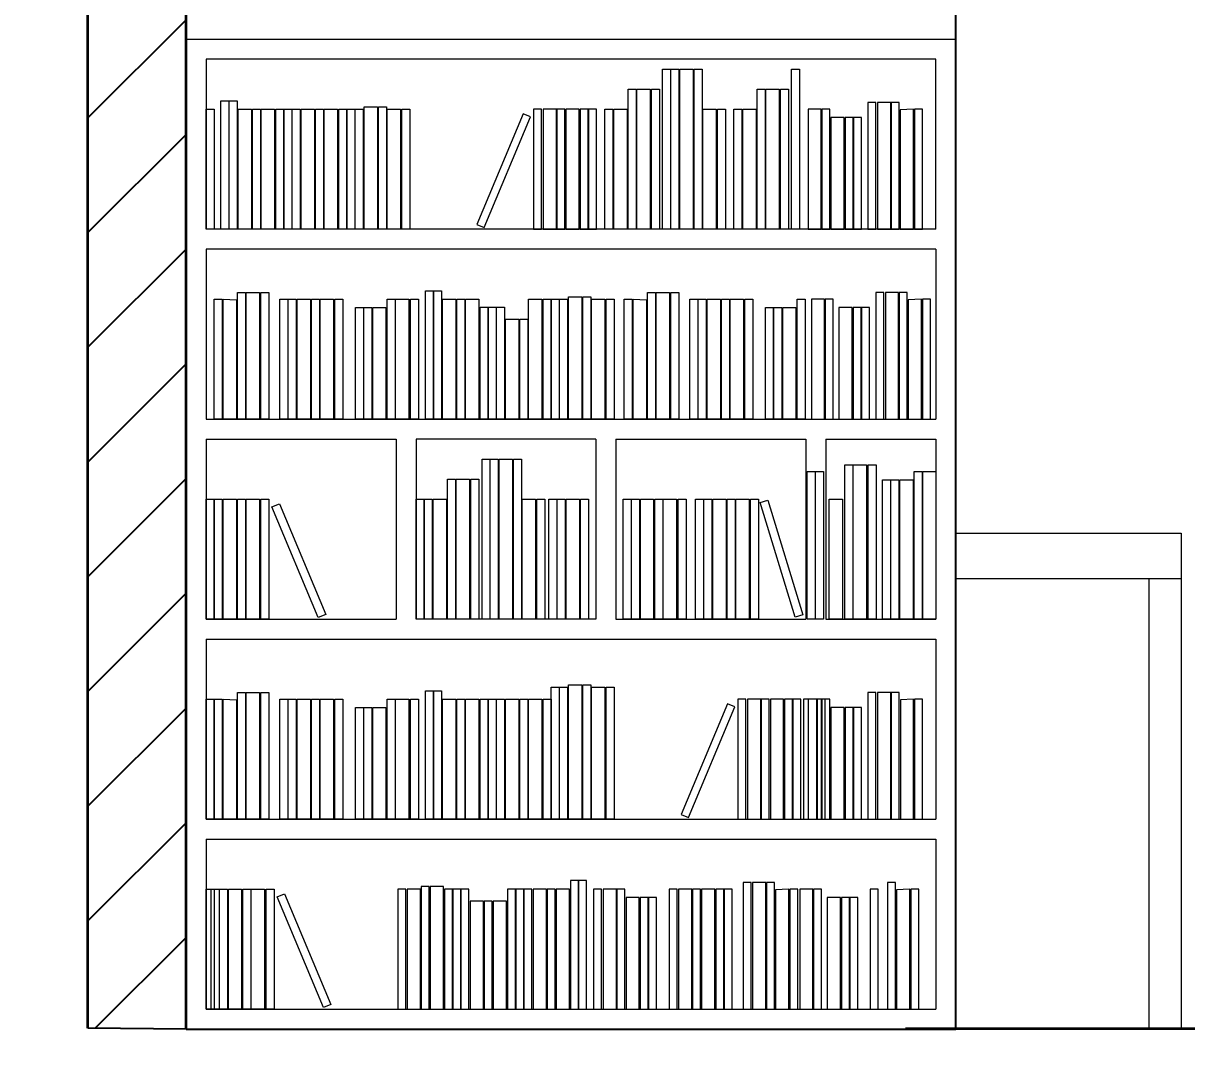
# Model space of a CAD drawing. Header units: inches. Extents: x 159.62 to 166.72, y 195.65 to 204.16.
# Drawn here: x 159.615 to 161.408, y 197.309 to 198.9 of the extents above; entities that cross this region are included whole.
import ezdxf

# ---------------------------------------------------------------- set-up
doc = ezdxf.new("R2010")
doc.units = ezdxf.units.IN
doc.header["$MEASUREMENT"] = 0
doc.layers.add('A-FURN', color=9, linetype='Continuous', lineweight=18)
doc.layers.add('A-WALL-FULL', color=7, linetype='Continuous')
doc.layers.add('A-WALL-FULL-EXT', color=7, linetype='Continuous')
doc.styles.get("Standard").update_dxf_attribs({"font": 'arial.ttf'})
doc.dimstyles.get("Standard").update_dxf_attribs({"dimtxt": 0.18, "dimasz": 0.18, "dimexe": 0.18, "dimexo": 0.0625, "dimgap": 0.09, "dimtad": 0, "dimtih": 1, "dimtoh": 1, "dimdec": 4, "dimzin": 0, "dimdsep": 46, "dimtxsty": 'Standard', "dimcen": 0.09, "dimadec": 0, "dimazin": 0, "dimtfac": 1, "dimtdec": 4, "dimtofl": 0, "dimtmove": 0, "dimatfit": 3, "dimfxl": 1, "dimtolj": 1, "dimtzin": 0, "dimarcsym": 0})

# ---------------------------------------------------------------- blocks, each defined once
blk = doc.blocks.new('_ArchTick')
at = {"color": 0, "linetype": 'ByBlock', "const_width": 0.15}
blk.add_lwpolyline([(-0.5, -0.5), (0.5, 0.5)], dxfattribs=at)
blk = doc.blocks.new('*D4')
at = {"color": 0, "lineweight": -2, "transparency": 16777216}
for p, q in [((159.7146, 197.2889), (159.7146, 196.554)), ((165.7146, 197.2874), (165.7146, 196.554)), ((159.7146, 196.734), (165.7146, 196.734))]:
    blk.add_line(p, q, dxfattribs=at)
at = {"color": 0, "lineweight": -2, "transparency": 16777216, "xscale": 0.18, "yscale": 0.18, "zscale": 0.18, "rotation": 180}
blk.add_blockref('_ArchTick', (159.7146, 196.734), dxfattribs=at)
at = {"color": 0, "lineweight": -2, "transparency": 16777216, "xscale": 0.18, "yscale": 0.18, "zscale": 0.18}
blk.add_blockref('_ArchTick', (165.7146, 196.734), dxfattribs=at)
at = {"color": 0, "transparency": 16777216, "insert": (162.745, 196.5528), "char_height": 0.18, "attachment_point": 5}
blk.add_mtext('\\A1;6.00', dxfattribs=at)
blk = doc.blocks.new('*D7')
at = {"color": 0, "lineweight": -2, "transparency": 16777216}
for p, q in [((161.0523, 197.2874), (161.0523, 196.8187)), ((162.2897, 196.3676), (162.2897, 197.1787)), ((162.2897, 196.9987), (161.0523, 196.9987))]:
    blk.add_line(p, q, dxfattribs=at)
at = {"color": 0, "lineweight": -2, "transparency": 16777216, "xscale": 0.18, "yscale": 0.18, "zscale": 0.18, "rotation": 180}
blk.add_blockref('_ArchTick', (161.0523, 196.9987), dxfattribs=at)
at = {"color": 0, "lineweight": -2, "transparency": 16777216, "xscale": 0.18, "yscale": 0.18, "zscale": 0.18}
blk.add_blockref('_ArchTick', (162.2897, 196.9987), dxfattribs=at)
at = {"color": 0, "transparency": 16777216, "insert": (161.671, 197.1787), "char_height": 0.18, "attachment_point": 5}
blk.add_mtext('\\A1;1.24', dxfattribs=at)
blk = doc.blocks.new('*D8')
at = {"color": 0, "lineweight": -2, "transparency": 16777216}
for p, q in [((159.8658, 197.2874), (159.8658, 195.7732)), ((161.0393, 196.2419), (161.0393, 195.7732)), ((161.0393, 195.9532), (159.8658, 195.9532))]:
    blk.add_line(p, q, dxfattribs=at)
at = {"color": 0, "lineweight": -2, "transparency": 16777216, "xscale": 0.18, "yscale": 0.18, "zscale": 0.18, "rotation": 180}
blk.add_blockref('_ArchTick', (159.8658, 195.9532), dxfattribs=at)
at = {"color": 0, "lineweight": -2, "transparency": 16777216, "xscale": 0.18, "yscale": 0.18, "zscale": 0.18}
blk.add_blockref('_ArchTick', (161.0393, 195.9532), dxfattribs=at)
at = {"color": 0, "transparency": 16777216, "insert": (160.4526, 195.7732), "char_height": 0.18, "attachment_point": 5}
blk.add_mtext('\\A1;1.17', dxfattribs=at)

msp = doc.modelspace()

# ---------------------------------------------------------------- hatches: boundary and pattern name
at = {"layer": 'A-WALL-FULL-EXT'}
h = msp.add_hatch(dxfattribs=at)
h.set_pattern_fill('ANSI31', color=256)
h.set_pattern_definition([(45, (0.01299, 1.04551), (-0.08838835, 0.08838835), [])])
h.paths.add_polyline_path([(159.86581, 199.95144), (159.71458, 199.95144), (159.71458, 197.35144), (159.86581, 197.34989)])
h.paths.add_polyline_path([(159.78679, 199.20545), (159.78673, 199.20545), (159.78669, 199.2054), (159.78678, 199.2054)], flags=0)
h.paths.add_polyline_path([(159.78706, 199.20547), (159.78657, 199.20542), (159.78658, 199.20541), (159.78661, 199.20541), (159.78709, 199.20538), (159.78709, 199.20538), (159.78706, 199.20539), (159.78703, 199.20539), (159.78694, 199.20541), (159.78648, 199.20538), (159.78646, 199.20537), (159.78644, 199.20537), (159.78642, 199.20536), (159.78641, 199.20536), (159.7864, 199.20537), (159.78639, 199.20537), (159.78639, 199.20546), (159.78636, 199.20569), (159.78636, 199.2057), (159.78635, 199.20571), (159.78632, 199.20575), (159.78631, 199.20576), (159.78631, 199.20577), (159.78631, 199.20577), (159.78707, 199.20549, 0.8508038), (159.78711, 199.20543), (159.78712, 199.20543), (159.78712, 199.20543), (159.78713, 199.20543), (159.78713, 199.20544), (159.78713, 199.20546, 0.8607129)], flags=16)
h.paths.add_polyline_path([(159.78683, 199.20482), (159.78709, 199.20475), (159.78685, 199.20492), (159.78681, 199.20492), (159.78681, 199.20482), (159.7873, 199.20482), (159.78732, 199.20482), (159.78733, 199.20481), (159.78733, 199.20481), (159.78734, 199.20479), (159.78735, 199.20477), (159.78647, 199.20477), (159.78647, 199.20479), (159.78683, 199.20515)], flags=16)
h.paths.add_polyline_path([(165.71458, 199.94989), (165.56335, 199.95144), (165.54425, 199.95144), (165.54425, 197.35143), (165.56335, 197.35144), (165.71458, 197.34989)])

# ---------------------------------------------------------------- linework, layer by layer
for p, q in [((159.86581, 198.87537), (159.86581, 197.34989)), ((159.86581, 197.34989), (159.71458, 197.35144)), ((159.86581, 197.34989), (161.0523, 197.34989)), ((162.30268, 197.35059), (160.97433, 197.35059))]:
    msp.add_line(p, q)
at = {"layer": 'A-FURN', "lineweight": 25}
msp.add_line((161.0523, 197.35059), (161.0523, 199.95144), dxfattribs=at)
at = {"layer": 'A-FURN', "lineweight": 18}
for p, q in [((159.86581, 198.87537), (161.0523, 198.87537)), ((161.0523, 198.55178), (161.0523, 198.87537)), ((161.02148, 198.5826), (159.89663, 198.5826)), ((161.02148, 198.55178), (161.02148, 198.28983)), ((161.0523, 198.55178), (161.0523, 197.38071)), ((159.89663, 198.28983), (160.54755, 198.28983)), ((160.5284, 198.28983), (161.02148, 198.28983)), ((159.89663, 198.25901), (160.1894, 198.25901)), ((160.1894, 198.25901), (160.1894, 197.98165)), ((160.22022, 198.25901), (160.22022, 197.98165)), ((160.49758, 198.25901), (160.22022, 198.25901)), ((160.49758, 198.25901), (160.49758, 197.98165)), ((160.5284, 198.25901), (160.82117, 198.25901)), ((160.5284, 198.25901), (160.5284, 197.98165)), ((160.82117, 198.25901), (160.82117, 197.98165)), ((160.85198, 198.25901), (160.85198, 197.98165)), ((160.85198, 198.25901), (161.02148, 198.25901)), ((161.02148, 198.25901), (161.02148, 197.98165)), ((161.0523, 198.1139), (161.39926, 198.1139)), ((161.39926, 198.1139), (161.39926, 197.35059)), ((161.0523, 198.04451), (161.39926, 198.04451)), ((161.34969, 198.04451), (161.34969, 197.35059)), ((160.49758, 197.98165), (160.22022, 197.98165)), ((160.5284, 197.98165), (160.82117, 197.98165)), ((160.85198, 197.98165), (161.02148, 197.98165)), ((161.02148, 197.95083), (161.02148, 197.67347)), ((159.89663, 197.67347), (161.02148, 197.67347)), ((159.89663, 197.64266), (161.02148, 197.64266)), ((161.02148, 197.64266), (161.02148, 197.38071))]:
    msp.add_line(p, q, dxfattribs=at)
at = {"layer": 'A-FURN'}
for p, q in [((159.89663, 197.98165), (160.1894, 197.98165)), ((159.89663, 197.95083), (161.02148, 197.95083)), ((161.0523, 197.38071), (161.0523, 197.34989)), ((161.39926, 197.35059), (161.34969, 197.35059))]:
    msp.add_line(p, q, dxfattribs=at)
at = {"layer": 'A-FURN', "lineweight": 18}
for points in [[(161.02148, 198.5826), (161.02148, 198.84455), (159.89663, 198.84455), (159.89663, 198.5826)], [(160.6002, 198.5826), (160.6002, 198.82914), (160.61253, 198.82914), (160.61253, 198.5826), (160.6002, 198.5826)], [(160.613, 198.5826), (160.613, 198.82914), (160.62533, 198.82914), (160.62533, 198.5826), (160.613, 198.5826)], [(160.62687, 198.5826), (160.62687, 198.82914), (160.64735, 198.82914), (160.64735, 198.5826), (160.62687, 198.5826)], [(160.64896, 198.5826), (160.64896, 198.82914), (160.66128, 198.82914), (160.66128, 198.5826), (160.64896, 198.5826)], [(160.79894, 198.5826), (160.79894, 198.82914), (160.81127, 198.82914), (160.81127, 198.5826), (160.79894, 198.5826)], [(160.54726, 198.5826), (160.54726, 198.79832), (160.55959, 198.79832), (160.55959, 198.5826), (160.54726, 198.5826)], [(160.56046, 198.5826), (160.56046, 198.79832), (160.58093, 198.79832), (160.58093, 198.5826), (160.56046, 198.5826)], [(160.58322, 198.5826), (160.58322, 198.79832), (160.59554, 198.79832), (160.59554, 198.5826), (160.58322, 198.5826)], [(160.746, 198.5826), (160.746, 198.79832), (160.75833, 198.79832), (160.75833, 198.5826), (160.746, 198.5826)], [(160.7592, 198.5826), (160.7592, 198.79832), (160.77967, 198.79832), (160.77967, 198.5826), (160.7592, 198.5826)], [(160.78196, 198.5826), (160.78196, 198.79832), (160.79428, 198.79832), (160.79428, 198.5826), (160.78196, 198.5826)], [(159.91972, 198.5826), (159.91972, 198.7805), (159.93204, 198.7805), (159.93204, 198.5826), (159.91972, 198.5826)], [(159.93251, 198.5826), (159.93251, 198.7805), (159.94484, 198.7805), (159.94484, 198.5826), (159.93251, 198.5826)], [(160.92891, 198.5826), (160.92891, 198.77767), (160.91658, 198.77767), (160.91658, 198.5826), (160.92891, 198.5826)], [(160.95166, 198.5826), (160.95166, 198.77767), (160.93119, 198.77767), (160.93119, 198.5826), (160.95166, 198.5826)], [(160.96486, 198.5826), (160.96486, 198.77767), (160.95254, 198.77767), (160.95254, 198.5826), (160.96486, 198.5826)], [(159.89663, 198.5826), (159.89663, 198.76751), (159.90896, 198.76751), (159.90896, 198.5826), (159.89663, 198.5826)], [(159.94639, 198.5826), (159.94639, 198.76751), (159.96686, 198.76751), (159.96686, 198.5826), (159.94639, 198.5826)], [(159.96847, 198.5826), (159.96847, 198.76751), (159.9808, 198.76751), (159.9808, 198.5826), (159.96847, 198.5826)], [(159.98168, 198.5826), (159.98168, 198.76751), (160.00215, 198.76751), (160.00215, 198.5826), (159.98168, 198.5826)], [(160.00443, 198.5826), (160.00443, 198.76751), (160.01676, 198.76751), (160.01676, 198.5826), (160.00443, 198.5826)], [(160.01676, 198.5826), (160.01676, 198.76751), (160.02908, 198.76751), (160.02908, 198.5826), (160.01676, 198.5826)], [(160.02956, 198.5826), (160.02956, 198.76751), (160.04188, 198.76751), (160.04188, 198.5826), (160.02956, 198.5826)], [(160.04343, 198.5826), (160.04343, 198.76751), (160.06391, 198.76751), (160.06391, 198.5826), (160.04343, 198.5826)], [(160.06552, 198.5826), (160.06552, 198.76751), (160.07784, 198.76751), (160.07784, 198.5826), (160.06552, 198.5826)], [(160.07872, 198.5826), (160.07872, 198.76751), (160.09919, 198.76751), (160.09919, 198.5826), (160.07872, 198.5826)], [(160.10147, 198.5826), (160.10147, 198.76751), (160.1138, 198.76751), (160.1138, 198.5826), (160.10147, 198.5826)], [(160.1138, 198.5826), (160.1138, 198.76751), (160.12613, 198.76751), (160.12613, 198.5826), (160.1138, 198.5826)], [(160.1266, 198.5826), (160.1266, 198.76751), (160.13893, 198.76751), (160.13893, 198.5826), (160.1266, 198.5826)], [(160.14047, 198.5826), (160.14047, 198.77125), (160.16095, 198.77125), (160.16095, 198.5826), (160.14047, 198.5826)], [(160.16256, 198.5826), (160.16256, 198.77125), (160.17488, 198.77125), (160.17488, 198.5826), (160.16256, 198.5826)], [(160.17576, 198.5826), (160.17576, 198.76751), (160.19623, 198.76751), (160.19623, 198.5826), (160.17576, 198.5826)], [(160.19851, 198.5826), (160.19851, 198.76751), (160.21084, 198.76751), (160.21084, 198.5826), (160.19851, 198.5826)], [(160.32549, 198.585), (160.39684, 198.75559), (160.38546, 198.76035), (160.31411, 198.58976), (160.32549, 198.585)], [(160.41379, 198.5826), (160.41379, 198.76751), (160.40146, 198.76751), (160.40146, 198.5826), (160.41379, 198.5826)], [(160.43654, 198.5826), (160.43654, 198.76751), (160.41607, 198.76751), (160.41607, 198.5826), (160.43654, 198.5826)], [(160.44974, 198.5826), (160.44974, 198.76751), (160.43742, 198.76751), (160.43742, 198.5826), (160.44974, 198.5826)], [(160.47183, 198.5826), (160.47183, 198.76751), (160.45135, 198.76751), (160.45135, 198.5826), (160.47183, 198.5826)], [(160.4857, 198.5826), (160.4857, 198.76751), (160.47337, 198.76751), (160.47337, 198.5826), (160.4857, 198.5826)], [(160.4985, 198.5826), (160.4985, 198.76751), (160.48617, 198.76751), (160.48617, 198.5826), (160.4985, 198.5826)], [(160.5113, 198.5826), (160.5113, 198.76751), (160.52363, 198.76751), (160.52363, 198.5826), (160.5113, 198.5826)], [(160.52518, 198.5826), (160.52518, 198.76751), (160.54565, 198.76751), (160.54565, 198.5826), (160.52518, 198.5826)], [(160.66216, 198.5826), (160.66216, 198.76751), (160.68263, 198.76751), (160.68263, 198.5826), (160.66216, 198.5826)], [(160.68491, 198.5826), (160.68491, 198.76751), (160.69724, 198.76751), (160.69724, 198.5826), (160.68491, 198.5826)], [(160.71004, 198.5826), (160.71004, 198.76751), (160.72237, 198.76751), (160.72237, 198.5826), (160.71004, 198.5826)], [(160.72392, 198.5826), (160.72392, 198.76751), (160.74439, 198.76751), (160.74439, 198.5826), (160.72392, 198.5826)], [(160.84476, 198.5826), (160.84476, 198.76751), (160.82429, 198.76751), (160.82429, 198.5826), (160.84476, 198.5826)], [(160.85797, 198.5826), (160.85797, 198.76751), (160.84564, 198.76751), (160.84564, 198.5826), (160.85797, 198.5826)], [(160.88005, 198.5826), (160.88005, 198.75451), (160.85958, 198.75451), (160.85958, 198.5826), (160.88005, 198.5826)], [(160.89393, 198.5826), (160.89393, 198.75451), (160.8816, 198.75451), (160.8816, 198.5826), (160.89393, 198.5826)], [(160.90672, 198.5826), (160.90672, 198.75451), (160.8944, 198.75451), (160.8944, 198.5826), (160.90672, 198.5826)], [(160.98695, 198.5826), (160.98695, 198.76751), (160.96647, 198.7666), (160.96647, 198.5826), (160.98695, 198.5826)], [(161.00082, 198.5826), (161.00082, 198.76751), (160.9885, 198.76751), (160.9885, 198.5826), (161.00082, 198.5826)], [(161.02148, 198.55178), (159.89663, 198.55178), (159.89663, 198.28983)], [(160.2346, 198.28983), (160.2346, 198.48773), (160.24693, 198.48773), (160.24693, 198.28983), (160.2346, 198.28983)], [(160.2474, 198.28983), (160.2474, 198.48773), (160.25972, 198.48773), (160.25972, 198.28983), (160.2474, 198.28983)], [(159.90943, 198.28983), (159.90943, 198.47474), (159.92176, 198.47474), (159.92176, 198.28983), (159.90943, 198.28983)], [(159.92331, 198.28983), (159.92331, 198.47474), (159.94378, 198.47384), (159.94378, 198.28983), (159.92331, 198.28983)], [(159.94539, 198.28983), (159.94539, 198.4849), (159.95772, 198.4849), (159.95772, 198.28983), (159.94539, 198.28983)], [(159.95859, 198.28983), (159.95859, 198.4849), (159.97907, 198.4849), (159.97907, 198.28983), (159.95859, 198.28983)], [(159.98135, 198.28983), (159.98135, 198.4849), (159.99367, 198.4849), (159.99367, 198.28983), (159.98135, 198.28983)], [(160.01064, 198.28983), (160.01064, 198.47474), (160.02296, 198.47474), (160.02296, 198.28983), (160.01064, 198.28983)], [(160.02343, 198.28983), (160.02343, 198.47474), (160.03576, 198.47474), (160.03576, 198.28983), (160.02343, 198.28983)], [(160.03731, 198.28983), (160.03731, 198.47474), (160.05778, 198.47474), (160.05778, 198.28983), (160.03731, 198.28983)], [(160.05939, 198.28983), (160.05939, 198.47474), (160.07172, 198.47474), (160.07172, 198.28983), (160.05939, 198.28983)], [(160.0726, 198.28983), (160.0726, 198.47474), (160.09307, 198.47474), (160.09307, 198.28983), (160.0726, 198.28983)], [(160.09535, 198.28983), (160.09535, 198.47474), (160.10768, 198.47474), (160.10768, 198.28983), (160.09535, 198.28983)], [(160.17556, 198.28983), (160.17556, 198.47474), (160.18788, 198.47474), (160.18788, 198.28983), (160.17556, 198.28983)], [(160.18876, 198.28983), (160.18876, 198.47474), (160.20923, 198.47474), (160.20923, 198.28983), (160.18876, 198.28983)], [(160.21151, 198.28983), (160.21151, 198.47474), (160.22384, 198.47474), (160.22384, 198.28983), (160.21151, 198.28983)], [(160.26127, 198.28983), (160.26127, 198.47474), (160.28175, 198.47474), (160.28175, 198.28983), (160.26127, 198.28983)], [(160.28336, 198.28983), (160.28336, 198.47474), (160.29568, 198.47474), (160.29568, 198.28983), (160.28336, 198.28983)], [(160.29656, 198.28983), (160.29656, 198.47474), (160.31703, 198.47474), (160.31703, 198.28983), (160.29656, 198.28983)], [(160.3936, 198.28983), (160.3936, 198.47474), (160.41407, 198.47474), (160.41407, 198.28983), (160.3936, 198.28983)], [(160.41635, 198.28983), (160.41635, 198.47474), (160.42868, 198.47474), (160.42868, 198.28983), (160.41635, 198.28983)], [(160.42868, 198.28983), (160.42868, 198.47474), (160.44101, 198.47474), (160.44101, 198.28983), (160.42868, 198.28983)], [(160.44148, 198.28983), (160.44148, 198.47474), (160.45381, 198.47474), (160.45381, 198.28983), (160.44148, 198.28983)], [(160.45536, 198.28983), (160.45536, 198.47848), (160.47583, 198.47848), (160.47583, 198.28983), (160.45536, 198.28983)], [(160.47744, 198.28983), (160.47744, 198.47848), (160.48977, 198.47848), (160.48977, 198.28983), (160.47744, 198.28983)], [(160.49064, 198.28983), (160.49064, 198.47474), (160.51112, 198.47474), (160.51112, 198.28983), (160.49064, 198.28983)], [(160.5134, 198.28983), (160.5134, 198.47474), (160.52572, 198.47474), (160.52572, 198.28983), (160.5134, 198.28983)], [(160.54119, 198.28983), (160.54119, 198.47474), (160.55352, 198.47474), (160.55352, 198.28983), (160.54119, 198.28983)], [(160.55507, 198.28983), (160.55507, 198.47474), (160.57554, 198.47384), (160.57554, 198.28983), (160.55507, 198.28983)], [(160.57715, 198.28983), (160.57715, 198.4849), (160.58948, 198.4849), (160.58948, 198.28983), (160.57715, 198.28983)], [(160.59036, 198.28983), (160.59036, 198.4849), (160.61083, 198.4849), (160.61083, 198.28983), (160.59036, 198.28983)], [(160.61311, 198.28983), (160.61311, 198.4849), (160.62544, 198.4849), (160.62544, 198.28983), (160.61311, 198.28983)], [(160.6424, 198.28983), (160.6424, 198.47474), (160.65473, 198.47474), (160.65473, 198.28983), (160.6424, 198.28983)], [(160.6552, 198.28983), (160.6552, 198.47474), (160.66753, 198.47474), (160.66753, 198.28983), (160.6552, 198.28983)], [(160.66907, 198.28983), (160.66907, 198.47474), (160.68955, 198.47474), (160.68955, 198.28983), (160.66907, 198.28983)], [(160.69116, 198.28983), (160.69116, 198.47474), (160.70349, 198.47474), (160.70349, 198.28983), (160.69116, 198.28983)], [(160.70436, 198.28983), (160.70436, 198.47474), (160.72483, 198.47474), (160.72483, 198.28983), (160.70436, 198.28983)], [(160.72711, 198.28983), (160.72711, 198.47474), (160.73944, 198.47474), (160.73944, 198.28983), (160.72711, 198.28983)], [(160.80732, 198.28983), (160.80732, 198.47474), (160.81965, 198.47474), (160.81965, 198.28983), (160.80732, 198.28983)], [(160.84994, 198.28983), (160.84994, 198.47474), (160.82947, 198.47474), (160.82947, 198.28983), (160.84994, 198.28983)], [(160.86314, 198.28983), (160.86314, 198.47474), (160.85081, 198.47474), (160.85081, 198.28983), (160.86314, 198.28983)], [(160.94119, 198.28983), (160.94119, 198.4849), (160.92886, 198.4849), (160.92886, 198.28983), (160.94119, 198.28983)], [(160.96394, 198.28983), (160.96394, 198.4849), (160.94347, 198.4849), (160.94347, 198.28983), (160.96394, 198.28983)], [(160.97715, 198.28983), (160.97715, 198.4849), (160.96482, 198.4849), (160.96482, 198.28983), (160.97715, 198.28983)], [(160.99923, 198.28983), (160.99923, 198.47474), (160.97876, 198.47384), (160.97876, 198.28983), (160.99923, 198.28983)], [(161.01311, 198.28983), (161.01311, 198.47474), (161.00078, 198.47474), (161.00078, 198.28983), (161.01311, 198.28983)], [(160.1268, 198.28983), (160.1268, 198.46174), (160.13913, 198.46174), (160.13913, 198.28983), (160.1268, 198.28983)], [(160.1396, 198.28983), (160.1396, 198.46174), (160.15192, 198.46174), (160.15192, 198.28983), (160.1396, 198.28983)], [(160.15347, 198.28983), (160.15347, 198.46174), (160.17395, 198.46174), (160.17395, 198.28983), (160.15347, 198.28983)], [(160.31931, 198.28983), (160.31931, 198.46241), (160.33164, 198.46241), (160.33164, 198.28983), (160.31931, 198.28983)], [(160.33164, 198.28983), (160.33164, 198.46241), (160.34397, 198.46241), (160.34397, 198.28983), (160.33164, 198.28983)], [(160.34444, 198.28983), (160.34444, 198.46241), (160.35677, 198.46241), (160.35677, 198.28983), (160.34444, 198.28983)], [(160.75856, 198.28983), (160.75856, 198.46174), (160.77089, 198.46174), (160.77089, 198.28983), (160.75856, 198.28983)], [(160.77136, 198.28983), (160.77136, 198.46174), (160.78369, 198.46174), (160.78369, 198.28983), (160.77136, 198.28983)], [(160.78524, 198.28983), (160.78524, 198.46174), (160.80571, 198.46174), (160.80571, 198.28983), (160.78524, 198.28983)], [(160.89233, 198.28983), (160.89233, 198.46174), (160.87186, 198.46174), (160.87186, 198.28983), (160.89233, 198.28983)], [(160.90621, 198.28983), (160.90621, 198.46174), (160.89388, 198.46174), (160.89388, 198.28983), (160.90621, 198.28983)], [(160.91901, 198.28983), (160.91901, 198.46174), (160.90668, 198.46174), (160.90668, 198.28983), (160.91901, 198.28983)], [(160.35831, 198.28983), (160.35831, 198.44392), (160.37879, 198.44392), (160.37879, 198.28983), (160.35831, 198.28983)], [(160.3804, 198.28983), (160.3804, 198.44392), (160.39273, 198.44392), (160.39273, 198.28983), (160.3804, 198.28983)], [(159.89663, 198.25901), (159.89663, 197.98165)], [(160.32192, 197.98165), (160.32192, 198.22819), (160.33424, 198.22819), (160.33424, 197.98165), (160.32192, 197.98165)], [(160.33472, 197.98165), (160.33472, 198.22819), (160.34704, 198.22819), (160.34704, 197.98165), (160.33472, 197.98165)], [(160.34859, 197.98165), (160.34859, 198.22819), (160.36907, 198.22819), (160.36907, 197.98165), (160.34859, 197.98165)], [(160.37068, 197.98165), (160.37068, 198.22819), (160.383, 198.22819), (160.383, 197.98165), (160.37068, 197.98165)], [(160.88091, 197.98165), (160.88091, 198.21955), (160.89324, 198.21955), (160.89324, 197.98165), (160.88091, 197.98165)], [(160.89411, 197.98165), (160.89411, 198.21955), (160.91458, 198.21955), (160.91458, 197.98165), (160.89411, 197.98165)], [(160.91687, 197.98165), (160.91687, 198.21955), (160.92919, 198.21955), (160.92919, 197.98165), (160.91687, 197.98165)], [(160.82288, 197.98165), (160.82288, 198.20938), (160.83521, 198.20938), (160.83521, 197.98165), (160.82288, 197.98165)], [(160.83568, 197.98165), (160.83568, 198.20938), (160.84801, 198.20938), (160.84801, 197.98165), (160.83568, 197.98165)], [(160.98781, 197.98165), (160.98781, 198.20938), (161.00013, 198.20938), (161.00013, 197.98165), (160.98781, 197.98165)], [(161.00101, 197.98165), (161.00101, 198.20938), (161.02148, 198.20938), (161.02148, 197.98165), (161.00101, 197.98165)], [(160.26898, 197.98165), (160.26898, 198.19738), (160.2813, 198.19738), (160.2813, 197.98165), (160.26898, 197.98165)], [(160.28218, 197.98165), (160.28218, 198.19738), (160.30265, 198.19738), (160.30265, 197.98165), (160.28218, 197.98165)], [(160.30493, 197.98165), (160.30493, 198.19738), (160.31726, 198.19738), (160.31726, 197.98165), (160.30493, 197.98165)], [(160.93905, 197.98165), (160.93905, 198.19639), (160.95137, 198.19639), (160.95137, 197.98165), (160.93905, 197.98165)], [(160.95185, 197.98165), (160.95185, 198.19639), (160.96417, 198.19639), (160.96417, 197.98165), (160.95185, 197.98165)], [(160.96572, 197.98165), (160.96572, 198.19639), (160.9862, 198.19639), (160.9862, 197.98165), (160.96572, 197.98165)], [(159.89663, 197.98165), (159.89663, 198.16656), (159.90896, 198.16656), (159.90896, 197.98165), (159.89663, 197.98165)], [(159.90943, 197.98165), (159.90943, 198.16656), (159.92176, 198.16656), (159.92176, 197.98165), (159.90943, 197.98165)], [(159.92331, 197.98165), (159.92331, 198.16656), (159.94378, 198.16656), (159.94378, 197.98165), (159.92331, 197.98165)], [(159.94539, 197.98165), (159.94539, 198.16656), (159.95772, 198.16656), (159.95772, 197.98165), (159.94539, 197.98165)], [(159.95859, 197.98165), (159.95859, 198.16656), (159.97907, 198.16656), (159.97907, 197.98165), (159.95859, 197.98165)], [(159.98135, 197.98165), (159.98135, 198.16656), (159.99367, 198.16656), (159.99367, 197.98165), (159.98135, 197.98165)], [(160.22022, 197.98165), (160.22022, 198.16656), (160.23255, 198.16656), (160.23255, 197.98165), (160.22022, 197.98165)], [(160.23302, 197.98165), (160.23302, 198.16656), (160.24534, 198.16656), (160.24534, 197.98165), (160.23302, 197.98165)], [(160.24689, 197.98165), (160.24689, 198.16656), (160.26737, 198.16656), (160.26737, 197.98165), (160.24689, 197.98165)], [(160.38388, 197.98165), (160.38388, 198.16656), (160.40435, 198.16656), (160.40435, 197.98165), (160.38388, 197.98165)], [(160.40663, 197.98165), (160.40663, 198.16656), (160.41896, 198.16656), (160.41896, 197.98165), (160.40663, 197.98165)], [(160.42514, 197.98165), (160.42514, 198.16656), (160.43747, 198.16656), (160.43747, 197.98165), (160.42514, 197.98165)], [(160.43794, 197.98165), (160.43794, 198.16656), (160.45027, 198.16656), (160.45027, 197.98165), (160.43794, 197.98165)], [(160.45182, 197.98165), (160.45182, 198.16656), (160.47229, 198.16656), (160.47229, 197.98165), (160.45182, 197.98165)], [(160.4739, 197.98165), (160.4739, 198.16656), (160.48623, 198.16656), (160.48623, 197.98165), (160.4739, 197.98165)], [(160.53929, 197.98165), (160.53929, 198.16656), (160.55162, 198.16656), (160.55162, 197.98165), (160.53929, 197.98165)], [(160.55209, 197.98165), (160.55209, 198.16656), (160.56441, 198.16656), (160.56441, 197.98165), (160.55209, 197.98165)], [(160.56596, 197.98165), (160.56596, 198.16656), (160.58644, 198.16656), (160.58644, 197.98165), (160.56596, 197.98165)], [(160.58805, 197.98165), (160.58805, 198.16656), (160.60037, 198.16656), (160.60037, 197.98165), (160.58805, 197.98165)], [(160.60125, 197.98165), (160.60125, 198.16656), (160.62172, 198.16656), (160.62172, 197.98165), (160.60125, 197.98165)], [(160.624, 197.98165), (160.624, 198.16656), (160.63633, 198.16656), (160.63633, 197.98165), (160.624, 197.98165)], [(160.65108, 197.98165), (160.65108, 198.16656), (160.66341, 198.16656), (160.66341, 197.98165), (160.65108, 197.98165)], [(160.66388, 197.98165), (160.66388, 198.16656), (160.67621, 198.16656), (160.67621, 197.98165), (160.66388, 197.98165)], [(160.67776, 197.98165), (160.67776, 198.16656), (160.69823, 198.16656), (160.69823, 197.98165), (160.67776, 197.98165)], [(160.69984, 197.98165), (160.69984, 198.16656), (160.71217, 198.16656), (160.71217, 197.98165), (160.69984, 197.98165)], [(160.71304, 197.98165), (160.71304, 198.16656), (160.73352, 198.16656), (160.73352, 197.98165), (160.71304, 197.98165)], [(160.7358, 197.98165), (160.7358, 198.16656), (160.74812, 198.16656), (160.74812, 197.98165), (160.7358, 197.98165)], [(160.80429, 197.98464), (160.7505, 198.16155), (160.7623, 198.16514), (160.81608, 197.98823), (160.80429, 197.98464)], [(160.85687, 197.98165), (160.85687, 198.16656), (160.87735, 198.16656), (160.87735, 197.98165), (160.85687, 197.98165)], [(160.06965, 197.98406), (159.99829, 198.15464), (160.00967, 198.1594), (160.08102, 197.98881), (160.06965, 197.98406)], [(160.42868, 197.67347), (160.42868, 197.87687), (160.44101, 197.87687), (160.44101, 197.67347), (160.42868, 197.67347)], [(160.44148, 197.67347), (160.44148, 197.87687), (160.45381, 197.87687), (160.45381, 197.67347), (160.44148, 197.67347)], [(160.45536, 197.67347), (160.45536, 197.88062), (160.47583, 197.88062), (160.47583, 197.67347), (160.45536, 197.67347)], [(160.47744, 197.67347), (160.47744, 197.88062), (160.48977, 197.88062), (160.48977, 197.67347), (160.47744, 197.67347)], [(160.49064, 197.67347), (160.49064, 197.87687), (160.51112, 197.87687), (160.51112, 197.67347), (160.49064, 197.67347)], [(160.5134, 197.67347), (160.5134, 197.87687), (160.52572, 197.87687), (160.52572, 197.67347), (160.5134, 197.67347)], [(159.89663, 197.67347), (159.89663, 197.85838), (159.90896, 197.85838), (159.90896, 197.67347), (159.89663, 197.67347)], [(159.90943, 197.67347), (159.90943, 197.85838), (159.92176, 197.85838), (159.92176, 197.67347), (159.90943, 197.67347)], [(159.92331, 197.67347), (159.92331, 197.85838), (159.94378, 197.85748), (159.94378, 197.67347), (159.92331, 197.67347)], [(159.94539, 197.67347), (159.94539, 197.86855), (159.95772, 197.86855), (159.95772, 197.67347), (159.94539, 197.67347)], [(159.95859, 197.67347), (159.95859, 197.86855), (159.97907, 197.86855), (159.97907, 197.67347), (159.95859, 197.67347)], [(159.98135, 197.67347), (159.98135, 197.86855), (159.99367, 197.86855), (159.99367, 197.67347), (159.98135, 197.67347)], [(160.01064, 197.67347), (160.01064, 197.85838), (160.02296, 197.85838), (160.02296, 197.67347), (160.01064, 197.67347)], [(160.02343, 197.67347), (160.02343, 197.85838), (160.03576, 197.85838), (160.03576, 197.67347), (160.02343, 197.67347)], [(160.03731, 197.67347), (160.03731, 197.85838), (160.05778, 197.85838), (160.05778, 197.67347), (160.03731, 197.67347)], [(160.05939, 197.67347), (160.05939, 197.85838), (160.07172, 197.85838), (160.07172, 197.67347), (160.05939, 197.67347)], [(160.0726, 197.67347), (160.0726, 197.85838), (160.09307, 197.85838), (160.09307, 197.67347), (160.0726, 197.67347)], [(160.09535, 197.67347), (160.09535, 197.85838), (160.10768, 197.85838), (160.10768, 197.67347), (160.09535, 197.67347)], [(160.17556, 197.67347), (160.17556, 197.85838), (160.18788, 197.85838), (160.18788, 197.67347), (160.17556, 197.67347)], [(160.18876, 197.67347), (160.18876, 197.85838), (160.20923, 197.85838), (160.20923, 197.67347), (160.18876, 197.67347)], [(160.21151, 197.67347), (160.21151, 197.85838), (160.22384, 197.85838), (160.22384, 197.67347), (160.21151, 197.67347)], [(160.2346, 197.67347), (160.2346, 197.87138), (160.24693, 197.87138), (160.24693, 197.67347), (160.2346, 197.67347)], [(160.2474, 197.67347), (160.2474, 197.87138), (160.25972, 197.87138), (160.25972, 197.67347), (160.2474, 197.67347)], [(160.26127, 197.67347), (160.26127, 197.85838), (160.28175, 197.85838), (160.28175, 197.67347), (160.26127, 197.67347)], [(160.28336, 197.67347), (160.28336, 197.85838), (160.29568, 197.85838), (160.29568, 197.67347), (160.28336, 197.67347)], [(160.29656, 197.67347), (160.29656, 197.85838), (160.31703, 197.85838), (160.31703, 197.67347), (160.29656, 197.67347)], [(160.31931, 197.67347), (160.31931, 197.85838), (160.33164, 197.85838), (160.33164, 197.67347), (160.31931, 197.67347)], [(160.33164, 197.67347), (160.33164, 197.85838), (160.34397, 197.85838), (160.34397, 197.67347), (160.33164, 197.67347)], [(160.34444, 197.67347), (160.34444, 197.85838), (160.35677, 197.85838), (160.35677, 197.67347), (160.34444, 197.67347)], [(160.35831, 197.67347), (160.35831, 197.85838), (160.37879, 197.85838), (160.37879, 197.67347), (160.35831, 197.67347)], [(160.3804, 197.67347), (160.3804, 197.85838), (160.39273, 197.85838), (160.39273, 197.67347), (160.3804, 197.67347)], [(160.3936, 197.67347), (160.3936, 197.85838), (160.41407, 197.85838), (160.41407, 197.67347), (160.3936, 197.67347)], [(160.41635, 197.67347), (160.41635, 197.85838), (160.42868, 197.85838), (160.42868, 197.67347), (160.41635, 197.67347)], [(160.72867, 197.67347), (160.72867, 197.85838), (160.71634, 197.85838), (160.71634, 197.67347), (160.72867, 197.67347)], [(160.75142, 197.67347), (160.75142, 197.85838), (160.73095, 197.85838), (160.73095, 197.67347), (160.75142, 197.67347)], [(160.76462, 197.67347), (160.76462, 197.85838), (160.7523, 197.85838), (160.7523, 197.67347), (160.76462, 197.67347)], [(160.78671, 197.67347), (160.78671, 197.85838), (160.76623, 197.85838), (160.76623, 197.67347), (160.78671, 197.67347)], [(160.80058, 197.67347), (160.80058, 197.85838), (160.78826, 197.85838), (160.78826, 197.67347), (160.80058, 197.67347)], [(160.81338, 197.67347), (160.81338, 197.85838), (160.80106, 197.85838), (160.80106, 197.67347), (160.81338, 197.67347)], [(160.83775, 197.67347), (160.83775, 197.85838), (160.81727, 197.85838), (160.81727, 197.67347), (160.83775, 197.67347)], [(160.84485, 197.67347), (160.84485, 197.85838), (160.82438, 197.85838), (160.82438, 197.67347), (160.84485, 197.67347)], [(160.85095, 197.67347), (160.85095, 197.85838), (160.83862, 197.85838), (160.83862, 197.67347), (160.85095, 197.67347)], [(160.85806, 197.67347), (160.85806, 197.85838), (160.84573, 197.85838), (160.84573, 197.67347), (160.85806, 197.67347)], [(160.929, 197.67347), (160.929, 197.86855), (160.91667, 197.86855), (160.91667, 197.67347), (160.929, 197.67347)], [(160.95175, 197.67347), (160.95175, 197.86855), (160.93128, 197.86855), (160.93128, 197.67347), (160.95175, 197.67347)], [(160.96495, 197.67347), (160.96495, 197.86855), (160.95263, 197.86855), (160.95263, 197.67347), (160.96495, 197.67347)], [(160.98704, 197.67347), (160.98704, 197.85838), (160.96656, 197.85748), (160.96656, 197.67347), (160.98704, 197.67347)], [(161.00091, 197.67347), (161.00091, 197.85838), (160.98859, 197.85838), (160.98859, 197.67347), (161.00091, 197.67347)], [(160.1268, 197.67347), (160.1268, 197.84539), (160.13913, 197.84539), (160.13913, 197.67347), (160.1268, 197.67347)], [(160.1396, 197.67347), (160.1396, 197.84539), (160.15192, 197.84539), (160.15192, 197.67347), (160.1396, 197.67347)], [(160.15347, 197.67347), (160.15347, 197.84539), (160.17395, 197.84539), (160.17395, 197.67347), (160.15347, 197.67347)], [(160.64037, 197.67588), (160.71172, 197.84646), (160.70035, 197.85122), (160.629, 197.68064), (160.64037, 197.67588)], [(160.88014, 197.67347), (160.88014, 197.84539), (160.85967, 197.84539), (160.85967, 197.67347), (160.88014, 197.67347)], [(160.89402, 197.67347), (160.89402, 197.84539), (160.88169, 197.84539), (160.88169, 197.67347), (160.89402, 197.67347)], [(160.90681, 197.67347), (160.90681, 197.84539), (160.89449, 197.84539), (160.89449, 197.67347), (160.90681, 197.67347)], [(160.4704, 197.38071), (160.4704, 197.57861), (160.45807, 197.57861), (160.45807, 197.38071), (160.4704, 197.38071)], [(160.4832, 197.38071), (160.4832, 197.57861), (160.47087, 197.57861), (160.47087, 197.38071), (160.4832, 197.38071)], [(160.73645, 197.38071), (160.73645, 197.57578), (160.72412, 197.57578), (160.72412, 197.38071), (160.73645, 197.38071)], [(160.75921, 197.38071), (160.75921, 197.57578), (160.73873, 197.57578), (160.73873, 197.38071), (160.75921, 197.38071)], [(160.77241, 197.38071), (160.77241, 197.57578), (160.76008, 197.57578), (160.76008, 197.38071), (160.77241, 197.38071)], [(160.95917, 197.38071), (160.95917, 197.57578), (160.94684, 197.57578), (160.94684, 197.38071), (160.95917, 197.38071)], [(159.89663, 197.38071), (159.89663, 197.56561), (159.90896, 197.56561), (159.90896, 197.38071), (159.89663, 197.38071)], [(159.90441, 197.38071), (159.90441, 197.56561), (159.91674, 197.56561), (159.91674, 197.38071), (159.90441, 197.38071)], [(159.91721, 197.38071), (159.91721, 197.56561), (159.92954, 197.56561), (159.92954, 197.38071), (159.91721, 197.38071)], [(159.93109, 197.38071), (159.93109, 197.56561), (159.95156, 197.56561), (159.95156, 197.38071), (159.93109, 197.38071)], [(159.95317, 197.38071), (159.95317, 197.56561), (159.9655, 197.56561), (159.9655, 197.38071), (159.95317, 197.38071)], [(159.96637, 197.38071), (159.96637, 197.56561), (159.98685, 197.56561), (159.98685, 197.38071), (159.96637, 197.38071)], [(159.98913, 197.38071), (159.98913, 197.56561), (160.00146, 197.56561), (160.00146, 197.38071), (159.98913, 197.38071)], [(160.07743, 197.38311), (160.00608, 197.5537), (160.01745, 197.55845), (160.0888, 197.38787), (160.07743, 197.38311)], [(160.2044, 197.38071), (160.2044, 197.56561), (160.19207, 197.56561), (160.19207, 197.38071), (160.2044, 197.38071)], [(160.22716, 197.38071), (160.22716, 197.56561), (160.20668, 197.56561), (160.20668, 197.38071), (160.22716, 197.38071)], [(160.24036, 197.38071), (160.24036, 197.56936), (160.22803, 197.56936), (160.22803, 197.38071), (160.24036, 197.38071)], [(160.26244, 197.38071), (160.26244, 197.56936), (160.24197, 197.56936), (160.24197, 197.38071), (160.26244, 197.38071)], [(160.27632, 197.38071), (160.27632, 197.56561), (160.26399, 197.56561), (160.26399, 197.38071), (160.27632, 197.38071)], [(160.28912, 197.38071), (160.28912, 197.56561), (160.27679, 197.56561), (160.27679, 197.38071), (160.28912, 197.38071)], [(160.30144, 197.38071), (160.30144, 197.56561), (160.28912, 197.56561), (160.28912, 197.38071), (160.30144, 197.38071)], [(160.37336, 197.38071), (160.37336, 197.56561), (160.36103, 197.56561), (160.36103, 197.38071), (160.37336, 197.38071)], [(160.38616, 197.38071), (160.38616, 197.56561), (160.37383, 197.56561), (160.37383, 197.38071), (160.38616, 197.38071)], [(160.39848, 197.38071), (160.39848, 197.56561), (160.38616, 197.56561), (160.38616, 197.38071), (160.39848, 197.38071)], [(160.42124, 197.38071), (160.42124, 197.56561), (160.40076, 197.56561), (160.40076, 197.38071), (160.42124, 197.38071)], [(160.43444, 197.38071), (160.43444, 197.56561), (160.42211, 197.56561), (160.42211, 197.38071), (160.43444, 197.38071)], [(160.45652, 197.38071), (160.45652, 197.56561), (160.43605, 197.56561), (160.43605, 197.38071), (160.45652, 197.38071)], [(160.50628, 197.38071), (160.50628, 197.56561), (160.49396, 197.56561), (160.49396, 197.38071), (160.50628, 197.38071)], [(160.52904, 197.38071), (160.52904, 197.56561), (160.50856, 197.56561), (160.50856, 197.38071), (160.52904, 197.38071)], [(160.54224, 197.38071), (160.54224, 197.56561), (160.52991, 197.56561), (160.52991, 197.38071), (160.54224, 197.38071)], [(160.62245, 197.38071), (160.62245, 197.56561), (160.61012, 197.56561), (160.61012, 197.38071), (160.62245, 197.38071)], [(160.6452, 197.38071), (160.6452, 197.56561), (160.62473, 197.56561), (160.62473, 197.38071), (160.6452, 197.38071)], [(160.6584, 197.38071), (160.6584, 197.56561), (160.64608, 197.56561), (160.64608, 197.38071), (160.6584, 197.38071)], [(160.68049, 197.38071), (160.68049, 197.56561), (160.66001, 197.56561), (160.66001, 197.38071), (160.68049, 197.38071)], [(160.69436, 197.38071), (160.69436, 197.56561), (160.68204, 197.56561), (160.68204, 197.38071), (160.69436, 197.38071)], [(160.70716, 197.38071), (160.70716, 197.56561), (160.69483, 197.56561), (160.69483, 197.38071), (160.70716, 197.38071)], [(160.79449, 197.38071), (160.79449, 197.56561), (160.77402, 197.56471), (160.77402, 197.38071), (160.79449, 197.38071)], [(160.80837, 197.38071), (160.80837, 197.56561), (160.79604, 197.56561), (160.79604, 197.38071), (160.80837, 197.38071)], [(160.83197, 197.38071), (160.83197, 197.56561), (160.81149, 197.56561), (160.81149, 197.38071), (160.83197, 197.38071)], [(160.84517, 197.38071), (160.84517, 197.56561), (160.83284, 197.56561), (160.83284, 197.38071), (160.84517, 197.38071)], [(160.93248, 197.38071), (160.93248, 197.56561), (160.92016, 197.56561), (160.92016, 197.38071), (160.93248, 197.38071)], [(160.98126, 197.38071), (160.98126, 197.56561), (160.96078, 197.56471), (160.96078, 197.38071), (160.98126, 197.38071)], [(160.99513, 197.38071), (160.99513, 197.56561), (160.9828, 197.56561), (160.9828, 197.38071), (160.99513, 197.38071)], [(160.3242, 197.38071), (160.3242, 197.54712), (160.30372, 197.54712), (160.30372, 197.38071), (160.3242, 197.38071)], [(160.3374, 197.38071), (160.3374, 197.54712), (160.32507, 197.54712), (160.32507, 197.38071), (160.3374, 197.38071)], [(160.35948, 197.38071), (160.35948, 197.54712), (160.33901, 197.54712), (160.33901, 197.38071), (160.35948, 197.38071)], [(160.56432, 197.38071), (160.56432, 197.55262), (160.54385, 197.55262), (160.54385, 197.38071), (160.56432, 197.38071)], [(160.5782, 197.38071), (160.5782, 197.55262), (160.56587, 197.55262), (160.56587, 197.38071), (160.5782, 197.38071)], [(160.591, 197.38071), (160.591, 197.55262), (160.57867, 197.55262), (160.57867, 197.38071), (160.591, 197.38071)], [(160.87436, 197.38071), (160.87436, 197.55262), (160.85389, 197.55262), (160.85389, 197.38071), (160.87436, 197.38071)], [(160.88824, 197.38071), (160.88824, 197.55262), (160.87591, 197.55262), (160.87591, 197.38071), (160.88824, 197.38071)], [(160.90103, 197.38071), (160.90103, 197.55262), (160.88871, 197.55262), (160.88871, 197.38071), (160.90103, 197.38071)]]:
    msp.add_lwpolyline(points, dxfattribs=at)
at = {"layer": 'A-FURN'}
for points in [[(159.89663, 197.95083), (159.89663, 197.67347)], [(159.89663, 197.64266), (159.89663, 197.38071), (161.02148, 197.38071)], [(160.85198, 197.38071), (161.02148, 197.38071)]]:
    msp.add_lwpolyline(points, dxfattribs=at)
at = {"layer": 'A-WALL-FULL'}
msp.add_line((159.86581, 197.34989), (165.56335, 197.35144), dxfattribs=at)
at = {"layer": 'A-WALL-FULL-EXT', "lineweight": 35}
for p, q in [((159.71458, 197.35144), (159.71458, 199.95144)), ((159.86581, 197.34989), (159.86581, 199.95144))]:
    msp.add_line(p, q, dxfattribs=at)

# ---------------------------------------------------------------- dimensions: what is measured, and where the dimension line sits
dim = msp.add_linear_dim(base=(165.71458, 196.73398), p1=(159.71458, 197.35144), p2=(165.71458, 197.34989), dimstyle='Standard', override={"dimtad": 2, "dimtih": 1, "dimtoh": 0, "dimdec": 2, "dimlunit": 2, "dimblk1": 'ArchTick', "dimblk2": 'ArchTick', "dimsah": 1})
dim.commit()
dim.dimension.update_dxf_attribs({"geometry": '*D4', "text_midpoint": (162.74496, 196.73398), "dimtype": 160})
for base, p1, p2, picture, middle in [((159.86581, 195.95316), (161.03931, 196.30438), (159.86581, 197.34989), '*D8', (160.45256, 195.77316)), ((161.0523, 196.99867), (162.2897, 196.30508), (161.0523, 197.34989), '*D7', (161.671, 197.17867))]:
    dim = msp.add_linear_dim(base=base, p1=p1, p2=p2, dimstyle='Standard', override={"dimtad": 2, "dimtih": 1, "dimtoh": 0, "dimdec": 2, "dimlunit": 2, "dimblk1": 'ArchTick', "dimblk2": 'ArchTick', "dimsah": 1})
    dim.commit()
    dim.dimension.update_dxf_attribs({"geometry": picture, "text_midpoint": middle})

doc.saveas('drawing.dxf')
